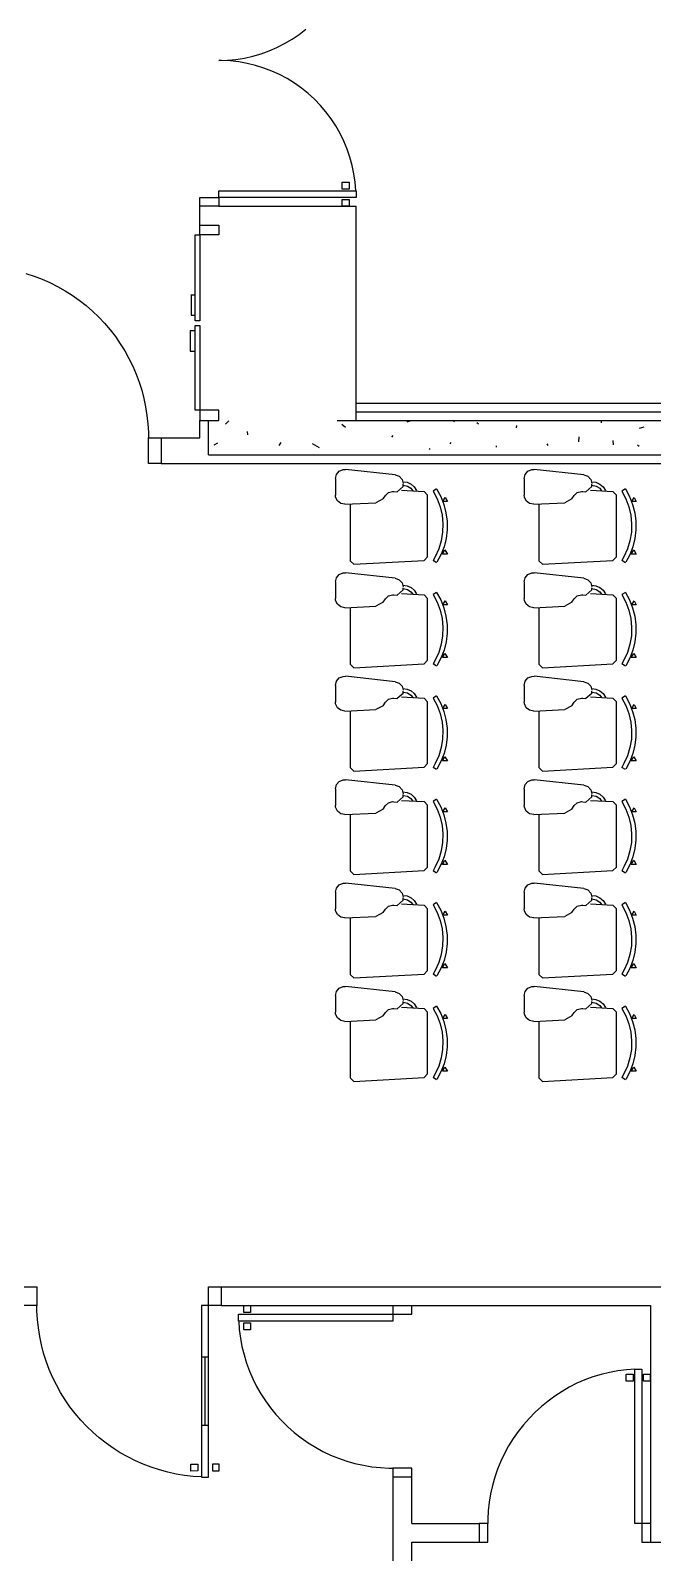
# Model space of a CAD drawing. Extents: x 7 to 80.8, y 22 to 73.9.
# Drawn here: x 63.79 to 67.42, y 45.13 to 54.01 of the extents above; entities that cross this region are included whole.
import ezdxf

# ---------------------------------------------------------------- set-up
doc = ezdxf.new("R2010")
doc.units = 0
doc.header["$MEASUREMENT"] = 0
for name, color, linetype in [('Doors', 7, 'CONTINUOUS'), ('Furniture', 7, 'CONTINUOUS'), ('Stairs', 7, 'CONTINUOUS'), ('Walls', 7, 'CONTINUOUS')]:
    doc.layers.add(name, color=color, linetype=linetype)

msp = doc.modelspace()

# ---------------------------------------------------------------- linework, layer by layer
at = {"layer": 'Doors', "color": 2}
for p, q in [((64.7794, 52.8719), (64.7794, 52.9819)), ((64.8894, 52.9819), (64.7794, 52.9819)), ((64.8894, 52.9819), (65.6894, 52.9819)), ((64.7794, 52.8719), (64.8894, 52.8719)), ((64.7794, 51.6319), (64.7794, 51.7319)), ((64.7794, 51.7319), (64.8894, 51.7319)), ((64.8294, 51.5319), (64.8294, 51.7319)), ((64.5544, 51.6319), (64.7794, 51.6319)), ((64.5544, 51.6319), (64.5544, 51.4819)), ((64.9044, 46.5719), (64.9044, 46.6819)), ((67.4044, 46.5719), (67.4044, 45.3019)), ((65.9044, 45.5739), (66.0144, 45.5739)), ((66.0144, 45.3019), (66.0144, 45.5739)), ((66.0144, 45.3019), (66.4064, 45.3019)), ((66.4064, 45.3019), (66.4064, 45.1919)), ((67.4044, 45.3019), (67.4044, 45.1919)), ((66.0144, 45.1919), (66.4064, 45.1919)), ((67.4044, 45.1919), (67.5144, 45.1919))]:
    msp.add_line(p, q, dxfattribs=at)
at = {"layer": 'Doors', "color": 4}
for p, q in [((64.7519, 52.464), (64.7261, 52.464)), ((64.729, 52.4628), (64.729, 52.3462)), ((64.729, 52.3462), (64.7479, 52.3462)), ((64.7231, 52.2568), (64.7231, 52.1375)), ((64.7231, 52.2568), (64.7519, 52.2568)), ((64.7231, 52.1375), (64.7459, 52.1375)), ((65.9044, 46.5222), (65.9044, 46.481)), ((66.0144, 46.5219), (66.0144, 46.5719)), ((64.8294, 46.2719), (64.7872, 46.2719)), ((64.8103, 45.8713), (64.8103, 46.2719)), ((64.8294, 45.8719), (64.7895, 45.8719)), ((67.3547, 45.3019), (67.3136, 45.3019)), ((67.3544, 45.1919), (67.4044, 45.1919))]:
    msp.add_line(p, q, dxfattribs=at)
at = {"layer": 'Doors', "color": 1}
for p, q in [((64.7794, 51.7921), (64.7794, 51.7319)), ((64.8294, 46.6819), (64.9044, 46.6819))]:
    msp.add_line(p, q, dxfattribs=at)
at = {"layer": 'Doors', "color": 4}
for points in [[(64.8894, 53.8319), (64.9394, 53.8335), (64.9892, 53.8382), (65.0386, 53.846), (65.0874, 53.8568), (65.1354, 53.8707), (65.1825, 53.8875), (65.2284, 53.9073), (65.273, 53.9299), (65.3161, 53.9552), (65.3575, 53.9832), (65.3971, 54.0137)], [(65.6885, 53.0719), (65.6844, 53.1217), (65.6772, 53.1712), (65.667, 53.2201), (65.6537, 53.2683), (65.6375, 53.3156), (65.6183, 53.3617), (65.5963, 53.4066), (65.5715, 53.45), (65.544, 53.4918), (65.514, 53.5318), (65.4816, 53.5698), (65.4468, 53.6058), (65.4099, 53.6395), (65.3709, 53.6708), (65.3301, 53.6996), (65.2875, 53.7259), (65.2434, 53.7494), (65.1979, 53.7701), (65.1512, 53.7879), (65.1035, 53.8028), (65.0549, 53.8146), (65.0057, 53.8234), (64.956, 53.8292), (64.9061, 53.8317), (64.8894, 53.8319)], [(64.7794, 52.9819), (64.7794, 53.0319), (64.8894, 53.0319), (64.8894, 52.9819)], [(63.7654, 52.5902), (63.8129, 52.5747), (63.8596, 52.5568), (63.9054, 52.5367), (63.9501, 52.5143), (63.9936, 52.4896), (64.0358, 52.4629), (64.0766, 52.434), (64.116, 52.4032), (64.1537, 52.3704), (64.1898, 52.3358), (64.2241, 52.2994), (64.2565, 52.2614), (64.287, 52.2217), (64.3155, 52.1806), (64.3418, 52.1382), (64.3661, 52.0944), (64.3881, 52.0495), (64.4078, 52.0036), (64.4252, 51.9567), (64.4403, 51.9091), (64.4529, 51.8607), (64.4631, 51.8118), (64.4709, 51.7624), (64.4762, 51.7127), (64.479, 51.6627), (64.4795, 51.6319)], [(64.7895, 45.5727), (64.7396, 45.576), (64.6899, 45.5817), (64.6406, 45.5899), (64.5918, 45.6006), (64.5435, 45.6137), (64.496, 45.6292), (64.4493, 45.647), (64.4035, 45.6672), (64.3588, 45.6896), (64.3153, 45.7142), (64.2731, 45.741), (64.2323, 45.7698), (64.1929, 45.8007), (64.1552, 45.8334), (64.1191, 45.8681), (64.0848, 45.9044), (64.0524, 45.9425), (64.0219, 45.9821), (63.9934, 46.0232), (63.967, 46.0657), (63.9428, 46.1094), (63.9208, 46.1543), (63.9011, 46.2002), (63.8837, 46.2471), (63.8686, 46.2948), (63.856, 46.3432), (63.8458, 46.3921), (63.838, 46.4415), (63.8327, 46.4912), (63.8299, 46.5411), (63.8294, 46.5719)], [(65.9044, 46.4819), (65.0044, 46.4819), (65.0044, 46.5219), (65.9044, 46.5219)], [(65.9044, 46.5719), (65.9044, 46.5219), (66.0144, 46.5219)], [(65.0053, 46.482), (65.0089, 46.4321), (65.0153, 46.3825), (65.0244, 46.3334), (65.0363, 46.2848), (65.0508, 46.2369), (65.0679, 46.19), (65.0876, 46.144), (65.1099, 46.0993), (65.1346, 46.0578), (65.1616, 46.0158), (65.191, 45.9753), (65.2226, 45.9365), (65.2562, 45.8996), (65.2919, 45.8646), (65.3294, 45.8315), (65.3688, 45.8007), (65.4098, 45.7721), (65.4523, 45.7458), (65.4962, 45.7219), (65.5413, 45.7004), (65.5876, 45.6815), (65.6349, 45.6652), (65.683, 45.6516), (65.7318, 45.6406), (65.7811, 45.6324), (65.8308, 45.6269), (65.8807, 45.6242), (65.9044, 45.6239)], [(67.3145, 46.201), (67.2646, 46.1974), (67.215, 46.1911), (67.1659, 46.1819), (67.1173, 46.1701), (67.0695, 46.1556), (67.0225, 46.1385), (66.9766, 46.1188), (66.9318, 46.0965), (66.8903, 46.0718), (66.8483, 46.0447), (66.8078, 46.0154), (66.7691, 45.9838), (66.7321, 45.9501), (66.6971, 45.9145), (66.6641, 45.8769), (66.6332, 45.8376), (66.6046, 45.7966), (66.5783, 45.7541), (66.5544, 45.7102), (66.5329, 45.665), (66.514, 45.6187), (66.4978, 45.5715), (66.4841, 45.5234), (66.4732, 45.4746), (66.4649, 45.4253), (66.4595, 45.3756), (66.4568, 45.3257), (66.4564, 45.3019)], [(67.3144, 45.3019), (67.3144, 46.2019), (67.3544, 46.2019), (67.3544, 45.3019)], [(66.0144, 45.5739), (66.0144, 45.6239), (65.9044, 45.6239), (65.9044, 45.5739)], [(66.4064, 45.1919), (66.4564, 45.1919), (66.4564, 45.3019), (66.4064, 45.3019)], [(67.4044, 45.3019), (67.3544, 45.3019), (67.3544, 45.1919)]]:
    msp.add_lwpolyline(points, dxfattribs=at)
for points in [[(65.6091, 53.0821), (65.6091, 53.1221), (65.6491, 53.1221), (65.6491, 53.0821), (65.6091, 53.0821)], [(64.8894, 53.0319), (64.8894, 53.0719), (65.6894, 53.0719), (65.6894, 53.0319), (64.8894, 53.0319)], [(65.6091, 52.9814), (65.6091, 53.0214), (65.6491, 53.0214), (65.6491, 52.9814), (65.6091, 52.9814)], [(64.7794, 52.8149), (64.7794, 52.3146), (64.7519, 52.3146), (64.7519, 52.8149), (64.7794, 52.8149)], [(64.7794, 52.2861), (64.7794, 51.7921), (64.7519, 51.7921), (64.7519, 52.2861), (64.7794, 52.2861)], [(64.8294, 46.5719), (64.7894, 46.5719), (64.7894, 45.5719), (64.8294, 45.5719), (64.8294, 46.5719)], [(65.0744, 46.5715), (65.0744, 46.5315), (65.0344, 46.5315), (65.0344, 46.5715), (65.0744, 46.5715)], [(65.0744, 46.4707), (65.0744, 46.4307), (65.0344, 46.4307), (65.0344, 46.4707), (65.0744, 46.4707)], [(67.3032, 46.1319), (67.2632, 46.1319), (67.2632, 46.1719), (67.3032, 46.1719), (67.3032, 46.1319)], [(67.404, 46.1319), (67.364, 46.1319), (67.364, 46.1719), (67.404, 46.1719), (67.404, 46.1319)], [(64.7669, 45.6075), (64.7269, 45.6073), (64.7267, 45.6473), (64.7667, 45.6475), (64.7669, 45.6075)], [(64.8518, 45.6076), (64.8918, 45.6076), (64.8918, 45.6476), (64.8518, 45.6476), (64.8518, 45.6076)]]:
    msp.add_lwpolyline(points, close=True, dxfattribs=at)
at = {"layer": 'Doors', "color": 1}
for points in [[(64.8894, 52.8719), (64.8894, 52.8149), (64.7794, 52.8149), (64.7794, 52.8719)], [(64.8894, 51.7319), (64.8894, 51.7921), (64.7794, 51.7921)], [(64.5544, 51.4819), (64.4794, 51.4819), (64.4794, 51.6319), (64.5544, 51.6319)], [(63.7544, 46.6819), (63.8294, 46.6819), (63.8294, 46.5719), (63.7544, 46.5719)], [(64.9044, 46.5719), (64.8294, 46.5719), (64.8294, 46.6819)]]:
    msp.add_lwpolyline(points, dxfattribs=at)
at = {"layer": 'Furniture', "color": 4}
for p, q in [((65.569, 51.3944), (65.569, 51.2973)), ((65.9168, 51.4155), (65.628, 51.4473)), ((66.669, 51.3944), (66.669, 51.2973)), ((67.0168, 51.4155), (66.728, 51.4473)), ((65.91, 51.3191), (65.9283, 51.3171)), ((65.9637, 51.3477), (65.9283, 51.3171)), ((65.9547, 51.3266), (66.086, 51.3193)), ((65.9637, 51.3477), (65.9641, 51.3609)), ((66.086, 51.3193), (66.106, 51.2982)), ((66.106, 50.9382), (66.106, 51.2982)), ((66.159, 51.3333), (66.1378, 51.3202)), ((67.01, 51.3191), (67.0283, 51.3171)), ((67.0637, 51.3477), (67.0283, 51.3171)), ((67.0547, 51.3266), (67.186, 51.3193)), ((67.0637, 51.3477), (67.0641, 51.3609)), ((67.186, 51.3193), (67.206, 51.2982)), ((67.206, 50.9382), (67.206, 51.2982)), ((67.259, 51.3333), (67.2378, 51.3202)), ((65.6247, 51.2441), (65.8049, 51.2527)), ((65.656, 50.9132), (65.656, 51.2456)), ((65.8463, 51.2759), (65.8049, 51.2527)), ((65.8463, 51.2759), (65.8602, 51.2962)), ((66.7247, 51.2441), (66.9049, 51.2527)), ((66.756, 50.9132), (66.756, 51.2456)), ((66.9463, 51.2759), (66.9049, 51.2527)), ((66.9463, 51.2759), (66.9602, 51.2962)), ((65.676, 50.8943), (65.656, 50.9132)), ((65.676, 50.8943), (66.086, 50.9171)), ((66.106, 50.9382), (66.086, 50.9171)), ((66.159, 50.9029), (66.1378, 50.9161)), ((66.776, 50.8943), (66.756, 50.9132)), ((66.776, 50.8943), (67.186, 50.9171)), ((67.206, 50.9382), (67.186, 50.9171)), ((67.259, 50.9029), (67.2378, 50.9161)), ((65.569, 50.7914), (65.569, 50.6943)), ((65.9168, 50.8125), (65.628, 50.8443)), ((66.669, 50.7914), (66.669, 50.6943)), ((67.0168, 50.8125), (66.728, 50.8443)), ((65.8463, 50.6729), (65.8602, 50.6932)), ((65.91, 50.7161), (65.9283, 50.7141)), ((65.9637, 50.7447), (65.9283, 50.7141)), ((65.9547, 50.7236), (66.086, 50.7163)), ((65.9637, 50.7447), (65.9641, 50.7579)), ((66.086, 50.7163), (66.106, 50.6952)), ((66.106, 50.3352), (66.106, 50.6952)), ((66.159, 50.7303), (66.1378, 50.7172)), ((66.9463, 50.6729), (66.9602, 50.6932)), ((67.01, 50.7161), (67.0283, 50.7141)), ((67.0637, 50.7447), (67.0283, 50.7141)), ((67.0547, 50.7236), (67.186, 50.7163)), ((67.0637, 50.7447), (67.0641, 50.7579)), ((67.186, 50.7163), (67.206, 50.6952)), ((67.206, 50.3352), (67.206, 50.6952)), ((67.259, 50.7303), (67.2378, 50.7172)), ((65.6247, 50.6411), (65.8049, 50.6497)), ((65.656, 50.3102), (65.656, 50.6426)), ((65.8463, 50.6729), (65.8049, 50.6497)), ((66.7247, 50.6411), (66.9049, 50.6497)), ((66.756, 50.3102), (66.756, 50.6426)), ((66.9463, 50.6729), (66.9049, 50.6497)), ((66.106, 50.3352), (66.086, 50.314)), ((67.206, 50.3352), (67.186, 50.314)), ((65.9168, 50.2095), (65.628, 50.2413)), ((65.676, 50.2913), (65.656, 50.3102)), ((65.676, 50.2913), (66.086, 50.314)), ((66.159, 50.2999), (66.1378, 50.313)), ((67.0168, 50.2095), (66.728, 50.2413)), ((66.776, 50.2913), (66.756, 50.3102)), ((66.776, 50.2913), (67.186, 50.314)), ((67.259, 50.2999), (67.2378, 50.313)), ((65.569, 50.1884), (65.569, 50.0912)), ((65.9637, 50.1417), (65.9641, 50.1549)), ((66.669, 50.1884), (66.669, 50.0912)), ((67.0637, 50.1417), (67.0641, 50.1549)), ((65.8463, 50.0698), (65.8049, 50.0467)), ((65.8463, 50.0698), (65.8602, 50.0902)), ((65.91, 50.1131), (65.9283, 50.1111)), ((65.9637, 50.1417), (65.9283, 50.1111)), ((65.9547, 50.1206), (66.086, 50.1133)), ((66.086, 50.1133), (66.106, 50.0921)), ((66.106, 49.7321), (66.106, 50.0921)), ((66.159, 50.1273), (66.1378, 50.1142)), ((66.9463, 50.0698), (66.9049, 50.0467)), ((66.9463, 50.0698), (66.9602, 50.0902)), ((67.01, 50.1131), (67.0283, 50.1111)), ((67.0637, 50.1417), (67.0283, 50.1111)), ((67.0547, 50.1206), (67.186, 50.1133)), ((67.186, 50.1133), (67.206, 50.0921)), ((67.206, 49.7321), (67.206, 50.0921)), ((67.259, 50.1273), (67.2378, 50.1142)), ((65.6247, 50.0381), (65.8049, 50.0467)), ((65.656, 49.7071), (65.656, 50.0396)), ((66.7247, 50.0381), (66.9049, 50.0467)), ((66.756, 49.7071), (66.756, 50.0396)), ((65.676, 49.6883), (65.656, 49.7071)), ((65.676, 49.6883), (66.086, 49.711)), ((66.106, 49.7321), (66.086, 49.711)), ((66.159, 49.6969), (66.1378, 49.71)), ((66.776, 49.6883), (66.756, 49.7071)), ((66.776, 49.6883), (67.186, 49.711)), ((67.206, 49.7321), (67.186, 49.711)), ((67.259, 49.6969), (67.2378, 49.71)), ((65.9168, 49.6064), (65.628, 49.6383)), ((67.0168, 49.6064), (66.728, 49.6383)), ((65.569, 49.5854), (65.569, 49.4882)), ((65.9637, 49.5387), (65.9283, 49.5081)), ((65.9637, 49.5387), (65.9641, 49.5518)), ((66.159, 49.5243), (66.1378, 49.5111)), ((66.669, 49.5854), (66.669, 49.4882)), ((67.0637, 49.5387), (67.0283, 49.5081)), ((67.0637, 49.5387), (67.0641, 49.5518)), ((67.259, 49.5243), (67.2378, 49.5111)), ((65.6247, 49.4351), (65.8049, 49.4437)), ((65.656, 49.1041), (65.656, 49.4366)), ((65.8463, 49.4668), (65.8049, 49.4437)), ((65.8463, 49.4668), (65.8602, 49.4872)), ((65.91, 49.5101), (65.9283, 49.5081)), ((65.9547, 49.5175), (66.086, 49.5102)), ((66.086, 49.5102), (66.106, 49.4891)), ((66.106, 49.1291), (66.106, 49.4891)), ((66.7247, 49.4351), (66.9049, 49.4437)), ((66.756, 49.1041), (66.756, 49.4366)), ((66.9463, 49.4668), (66.9049, 49.4437)), ((66.9463, 49.4668), (66.9602, 49.4872)), ((67.01, 49.5101), (67.0283, 49.5081)), ((67.0547, 49.5175), (67.186, 49.5102)), ((67.186, 49.5102), (67.206, 49.4891)), ((67.206, 49.1291), (67.206, 49.4891)), ((65.676, 49.0852), (65.656, 49.1041)), ((65.676, 49.0852), (66.086, 49.108)), ((66.106, 49.1291), (66.086, 49.108)), ((66.159, 49.0939), (66.1378, 49.107)), ((66.776, 49.0852), (66.756, 49.1041)), ((66.776, 49.0852), (67.186, 49.108)), ((67.206, 49.1291), (67.186, 49.108)), ((67.259, 49.0939), (67.2378, 49.107)), ((65.9168, 49.0034), (65.628, 49.0352)), ((67.0168, 49.0034), (66.728, 49.0352)), ((65.569, 48.9824), (65.569, 48.8852)), ((65.91, 48.9071), (65.9283, 48.9051)), ((65.9637, 48.9357), (65.9283, 48.9051)), ((65.9547, 48.9145), (66.086, 48.9072)), ((65.9637, 48.9357), (65.9641, 48.9488)), ((66.086, 48.9072), (66.106, 48.8861)), ((66.159, 48.9213), (66.1378, 48.9081)), ((66.669, 48.9824), (66.669, 48.8852)), ((67.01, 48.9071), (67.0283, 48.9051)), ((67.0637, 48.9357), (67.0283, 48.9051)), ((67.0547, 48.9145), (67.186, 48.9072)), ((67.0637, 48.9357), (67.0641, 48.9488)), ((67.186, 48.9072), (67.206, 48.8861)), ((67.259, 48.9213), (67.2378, 48.9081)), ((65.6247, 48.8321), (65.8049, 48.8407)), ((65.656, 48.5011), (65.656, 48.8336)), ((65.8463, 48.8638), (65.8049, 48.8407)), ((65.8463, 48.8638), (65.8602, 48.8842)), ((66.106, 48.5261), (66.106, 48.8861)), ((66.7247, 48.8321), (66.9049, 48.8407)), ((66.756, 48.5011), (66.756, 48.8336)), ((66.9463, 48.8638), (66.9049, 48.8407)), ((66.9463, 48.8638), (66.9602, 48.8842)), ((67.206, 48.5261), (67.206, 48.8861)), ((65.676, 48.4822), (65.656, 48.5011)), ((65.676, 48.4822), (66.086, 48.505)), ((66.106, 48.5261), (66.086, 48.505)), ((66.159, 48.4908), (66.1378, 48.504)), ((66.776, 48.4822), (66.756, 48.5011)), ((66.776, 48.4822), (67.186, 48.505)), ((67.206, 48.5261), (67.186, 48.505)), ((67.259, 48.4908), (67.2378, 48.504)), ((65.569, 48.3794), (65.569, 48.2822)), ((65.9168, 48.4004), (65.628, 48.4322)), ((66.669, 48.3794), (66.669, 48.2822)), ((67.0168, 48.4004), (66.728, 48.4322)), ((65.8463, 48.2608), (65.8602, 48.2812)), ((65.91, 48.3041), (65.9283, 48.302)), ((65.9637, 48.3327), (65.9283, 48.302)), ((65.9547, 48.3115), (66.086, 48.3042)), ((65.9637, 48.3327), (65.9641, 48.3458)), ((66.086, 48.3042), (66.106, 48.2831)), ((66.106, 47.9231), (66.106, 48.2831)), ((66.159, 48.3183), (66.1378, 48.3051)), ((66.9463, 48.2608), (66.9602, 48.2812)), ((67.01, 48.3041), (67.0283, 48.302)), ((67.0637, 48.3327), (67.0283, 48.302)), ((67.0547, 48.3115), (67.186, 48.3042)), ((67.0637, 48.3327), (67.0641, 48.3458)), ((67.186, 48.3042), (67.206, 48.2831)), ((67.206, 47.9231), (67.206, 48.2831)), ((67.259, 48.3183), (67.2378, 48.3051)), ((65.6247, 48.2291), (65.8049, 48.2377)), ((65.656, 47.8981), (65.656, 48.2306)), ((65.8463, 48.2608), (65.8049, 48.2377)), ((66.7247, 48.2291), (66.9049, 48.2377)), ((66.756, 47.8981), (66.756, 48.2306)), ((66.9463, 48.2608), (66.9049, 48.2377)), ((65.676, 47.8792), (65.656, 47.8981)), ((65.676, 47.8792), (66.086, 47.902)), ((66.106, 47.9231), (66.086, 47.902)), ((66.159, 47.8878), (66.1378, 47.901)), ((66.776, 47.8792), (66.756, 47.8981)), ((66.776, 47.8792), (67.186, 47.902)), ((67.206, 47.9231), (67.186, 47.902)), ((67.259, 47.8878), (67.2378, 47.901))]:
    msp.add_line(p, q, dxfattribs=at)
for points in [[(65.569, 51.3944), (65.5747, 51.4185), (65.5908, 51.4374), (65.6136, 51.4469), (65.628, 51.4473)], [(65.9168, 51.4155), (65.9401, 51.4071), (65.9571, 51.3891), (65.9641, 51.3653)], [(66.669, 51.3944), (66.6747, 51.4185), (66.6908, 51.4374), (66.7136, 51.4469), (66.728, 51.4473)], [(67.0168, 51.4155), (67.0401, 51.4071), (67.0571, 51.3891), (67.0641, 51.3653)], [(65.8602, 51.2962), (65.8785, 51.3129), (65.9024, 51.3194), (65.91, 51.3191)], [(65.9625, 51.3758), (65.9872, 51.3725), (66.0099, 51.3622), (66.0287, 51.3459), (66.0421, 51.3249)], [(65.9639, 51.3555), (65.9883, 51.3506), (66.0092, 51.3371), (66.0203, 51.3229)], [(66.1378, 51.3202), (66.1613, 51.2761), (66.1788, 51.2293), (66.1902, 51.1807), (66.1951, 51.1309), (66.1935, 51.081), (66.1855, 51.0317), (66.171, 50.9838), (66.1505, 50.9383), (66.1378, 50.9161)], [(66.159, 51.3333), (66.1827, 51.2894), (66.2008, 51.2428), (66.2131, 51.1944), (66.2194, 51.1448), (66.2197, 51.0948), (66.2138, 51.0452), (66.2018, 50.9967), (66.1841, 50.95), (66.1608, 50.9058)], [(66.9602, 51.2962), (66.9785, 51.3129), (67.0024, 51.3194), (67.01, 51.3191)], [(67.0625, 51.3758), (67.0872, 51.3725), (67.1099, 51.3622), (67.1287, 51.3459), (67.1421, 51.3249)], [(67.0639, 51.3555), (67.0883, 51.3506), (67.1092, 51.3371), (67.1203, 51.3229)], [(67.2378, 51.3202), (67.2613, 51.2761), (67.2788, 51.2293), (67.2902, 51.1807), (67.2951, 51.1309), (67.2935, 51.081), (67.2855, 51.0317), (67.271, 50.9838), (67.2505, 50.9383), (67.2378, 50.9161)], [(67.259, 51.3333), (67.2827, 51.2894), (67.3008, 51.2428), (67.3131, 51.1944), (67.3194, 51.1448), (67.3197, 51.0948), (67.3138, 51.0452), (67.3018, 50.9967), (67.2841, 50.95), (67.2608, 50.9058)], [(65.6247, 51.2441), (65.6004, 51.2487), (65.5807, 51.2639), (65.5701, 51.2863), (65.569, 51.2973)], [(66.7247, 51.2441), (66.7004, 51.2487), (66.6807, 51.2639), (66.6701, 51.2863), (66.669, 51.2973)], [(65.569, 50.7914), (65.5747, 50.8155), (65.5908, 50.8344), (65.6136, 50.8439), (65.628, 50.8443)], [(65.9168, 50.8125), (65.9401, 50.8041), (65.9571, 50.7861), (65.9641, 50.7623)], [(65.9625, 50.7728), (65.9872, 50.7694), (66.0099, 50.7592), (66.0287, 50.7429), (66.0421, 50.7219)], [(66.669, 50.7914), (66.6747, 50.8155), (66.6908, 50.8344), (66.7136, 50.8439), (66.728, 50.8443)], [(67.0168, 50.8125), (67.0401, 50.8041), (67.0571, 50.7861), (67.0641, 50.7623)], [(67.0625, 50.7728), (67.0872, 50.7694), (67.1099, 50.7592), (67.1287, 50.7429), (67.1421, 50.7219)], [(65.6247, 50.6411), (65.6004, 50.6457), (65.5807, 50.6609), (65.5701, 50.6832), (65.569, 50.6943)], [(65.8602, 50.6932), (65.8785, 50.7099), (65.9024, 50.7164), (65.91, 50.7161)], [(65.9639, 50.7524), (65.9883, 50.7476), (66.0092, 50.7341), (66.0203, 50.7199)], [(66.1378, 50.7172), (66.1613, 50.6731), (66.1788, 50.6263), (66.1902, 50.5777), (66.1951, 50.5279), (66.1935, 50.478), (66.1855, 50.4287), (66.171, 50.3808), (66.1505, 50.3353), (66.1378, 50.3131)], [(66.159, 50.7303), (66.1827, 50.6863), (66.2008, 50.6398), (66.2131, 50.5914), (66.2194, 50.5418), (66.2197, 50.4918), (66.2138, 50.4422), (66.2018, 50.3937), (66.1841, 50.347), (66.1608, 50.3028)], [(66.7247, 50.6411), (66.7004, 50.6457), (66.6807, 50.6609), (66.6701, 50.6832), (66.669, 50.6943)], [(66.9602, 50.6932), (66.9785, 50.7099), (67.0024, 50.7164), (67.01, 50.7161)], [(67.0639, 50.7524), (67.0883, 50.7476), (67.1092, 50.7341), (67.1203, 50.7199)], [(67.2378, 50.7172), (67.2613, 50.6731), (67.2788, 50.6263), (67.2902, 50.5777), (67.2951, 50.5279), (67.2935, 50.478), (67.2855, 50.4287), (67.271, 50.3808), (67.2505, 50.3353), (67.2378, 50.3131)], [(67.259, 50.7303), (67.2827, 50.6863), (67.3008, 50.6398), (67.3131, 50.5914), (67.3194, 50.5418), (67.3197, 50.4918), (67.3138, 50.4422), (67.3018, 50.3937), (67.2841, 50.347), (67.2608, 50.3028)], [(65.569, 50.1884), (65.5747, 50.2125), (65.5908, 50.2314), (65.6136, 50.2409), (65.628, 50.2413)], [(66.669, 50.1884), (66.6747, 50.2125), (66.6908, 50.2314), (66.7136, 50.2409), (66.728, 50.2413)], [(65.9168, 50.2095), (65.9401, 50.2011), (65.9571, 50.1831), (65.9641, 50.1593)], [(65.9625, 50.1697), (65.9872, 50.1664), (66.0099, 50.1562), (66.0287, 50.1399), (66.0421, 50.1189)], [(65.9639, 50.1494), (65.9883, 50.1446), (66.0092, 50.1311), (66.0203, 50.1169)], [(67.0168, 50.2095), (67.0401, 50.2011), (67.0571, 50.1831), (67.0641, 50.1593)], [(67.0625, 50.1697), (67.0872, 50.1664), (67.1099, 50.1562), (67.1287, 50.1399), (67.1421, 50.1189)], [(67.0639, 50.1494), (67.0883, 50.1446), (67.1092, 50.1311), (67.1203, 50.1169)], [(65.6247, 50.0381), (65.6004, 50.0427), (65.5807, 50.0579), (65.5701, 50.0802), (65.569, 50.0913)], [(65.8602, 50.0902), (65.8785, 50.1069), (65.9024, 50.1134), (65.91, 50.1131)], [(66.1378, 50.1142), (66.1613, 50.0701), (66.1788, 50.0233), (66.1902, 49.9746), (66.1951, 49.9249), (66.1935, 49.875), (66.1855, 49.8257), (66.171, 49.7778), (66.1505, 49.7323), (66.1378, 49.71)], [(66.159, 50.1273), (66.1827, 50.0833), (66.2008, 50.0368), (66.2131, 49.9883), (66.2194, 49.9388), (66.2197, 49.8888), (66.2138, 49.8392), (66.2018, 49.7907), (66.1841, 49.7439), (66.1608, 49.6998)], [(66.7247, 50.0381), (66.7004, 50.0427), (66.6807, 50.0579), (66.6701, 50.0802), (66.669, 50.0913)], [(66.9602, 50.0902), (66.9785, 50.1069), (67.0024, 50.1134), (67.01, 50.1131)], [(67.2378, 50.1142), (67.2613, 50.0701), (67.2788, 50.0233), (67.2902, 49.9746), (67.2951, 49.9249), (67.2935, 49.875), (67.2855, 49.8257), (67.271, 49.7778), (67.2505, 49.7323), (67.2378, 49.71)], [(67.259, 50.1273), (67.2827, 50.0833), (67.3008, 50.0368), (67.3131, 49.9883), (67.3194, 49.9388), (67.3197, 49.8888), (67.3138, 49.8392), (67.3018, 49.7907), (67.2841, 49.7439), (67.2608, 49.6998)], [(65.569, 49.5854), (65.5747, 49.6095), (65.5908, 49.6283), (65.6136, 49.6379), (65.628, 49.6383)], [(66.669, 49.5854), (66.6747, 49.6095), (66.6908, 49.6283), (66.7136, 49.6379), (66.728, 49.6383)], [(65.9168, 49.6065), (65.9401, 49.5981), (65.9571, 49.5801), (65.9641, 49.5563)], [(65.9625, 49.5667), (65.9872, 49.5634), (66.0099, 49.5532), (66.0287, 49.5369), (66.0421, 49.5159)], [(65.9639, 49.5464), (65.9883, 49.5416), (66.0092, 49.5281), (66.0203, 49.5139)], [(66.159, 49.5243), (66.1827, 49.4803), (66.2008, 49.4338), (66.2131, 49.3853), (66.2194, 49.3358), (66.2196, 49.2858), (66.2138, 49.2362), (66.2018, 49.1876), (66.1841, 49.1409), (66.1608, 49.0967)], [(67.0168, 49.6065), (67.0401, 49.5981), (67.0571, 49.5801), (67.0641, 49.5563)], [(67.0625, 49.5667), (67.0872, 49.5634), (67.1099, 49.5532), (67.1287, 49.5369), (67.1421, 49.5159)], [(67.0639, 49.5464), (67.0883, 49.5416), (67.1092, 49.5281), (67.1203, 49.5139)], [(67.259, 49.5243), (67.2827, 49.4803), (67.3008, 49.4338), (67.3131, 49.3853), (67.3194, 49.3358), (67.3197, 49.2858), (67.3138, 49.2362), (67.3018, 49.1876), (67.2841, 49.1409), (67.2608, 49.0967)], [(65.6247, 49.4351), (65.6004, 49.4397), (65.5807, 49.4549), (65.5701, 49.4772), (65.569, 49.4882)], [(65.8602, 49.4872), (65.8785, 49.5039), (65.9024, 49.5104), (65.91, 49.5101)], [(66.1378, 49.5111), (66.1613, 49.4671), (66.1788, 49.4203), (66.1902, 49.3716), (66.1951, 49.3219), (66.1935, 49.272), (66.1855, 49.2227), (66.171, 49.1748), (66.1505, 49.1293), (66.1378, 49.107)], [(66.7247, 49.4351), (66.7004, 49.4397), (66.6807, 49.4549), (66.6701, 49.4772), (66.669, 49.4882)], [(66.9602, 49.4872), (66.9785, 49.5039), (67.0024, 49.5104), (67.01, 49.5101)], [(67.2378, 49.5111), (67.2613, 49.4671), (67.2788, 49.4203), (67.2902, 49.3716), (67.2951, 49.3219), (67.2935, 49.272), (67.2855, 49.2227), (67.271, 49.1748), (67.2505, 49.1293), (67.2378, 49.107)], [(65.569, 48.9824), (65.5747, 49.0065), (65.5908, 49.0253), (65.6136, 49.0349), (65.628, 49.0352)], [(65.9168, 49.0034), (65.9401, 48.9951), (65.9571, 48.977), (65.9641, 48.9533)], [(66.669, 48.9824), (66.6747, 49.0065), (66.6908, 49.0253), (66.7136, 49.0349), (66.728, 49.0352)], [(67.0168, 49.0034), (67.0401, 48.9951), (67.0571, 48.977), (67.0641, 48.9533)], [(65.8602, 48.8842), (65.8785, 48.9008), (65.9024, 48.9074), (65.91, 48.9071)], [(65.9625, 48.9637), (65.9872, 48.9604), (66.0099, 48.9502), (66.0287, 48.9339), (66.0421, 48.9129)], [(65.9639, 48.9434), (65.9883, 48.9386), (66.0092, 48.925), (66.0203, 48.9109)], [(66.1378, 48.9081), (66.1613, 48.8641), (66.1788, 48.8173), (66.1902, 48.7686), (66.1951, 48.7189), (66.1935, 48.669), (66.1855, 48.6197), (66.171, 48.5718), (66.1505, 48.5263), (66.1378, 48.504)], [(66.159, 48.9213), (66.1827, 48.8773), (66.2008, 48.8307), (66.2131, 48.7823), (66.2194, 48.7327), (66.2196, 48.6828), (66.2137, 48.6332), (66.2018, 48.5846), (66.1841, 48.5379), (66.1608, 48.4937)], [(66.9602, 48.8842), (66.9785, 48.9008), (67.0024, 48.9074), (67.01, 48.9071)], [(67.0625, 48.9637), (67.0872, 48.9604), (67.1099, 48.9502), (67.1287, 48.9339), (67.1421, 48.9129)], [(67.0639, 48.9434), (67.0883, 48.9386), (67.1092, 48.925), (67.1203, 48.9109)], [(67.2378, 48.9081), (67.2613, 48.8641), (67.2788, 48.8173), (67.2902, 48.7686), (67.2951, 48.7189), (67.2935, 48.669), (67.2855, 48.6197), (67.271, 48.5718), (67.2505, 48.5263), (67.2378, 48.504)], [(67.259, 48.9213), (67.2827, 48.8773), (67.3008, 48.8307), (67.3131, 48.7823), (67.3194, 48.7327), (67.3197, 48.6828), (67.3138, 48.6332), (67.3018, 48.5846), (67.2841, 48.5379), (67.2608, 48.4937)], [(65.6247, 48.8321), (65.6004, 48.8367), (65.5807, 48.8518), (65.5701, 48.8742), (65.569, 48.8852)], [(66.7247, 48.8321), (66.7004, 48.8367), (66.6807, 48.8518), (66.6701, 48.8742), (66.669, 48.8852)], [(65.569, 48.3794), (65.5747, 48.4035), (65.5908, 48.4223), (65.6136, 48.4319), (65.628, 48.4322)], [(65.9168, 48.4004), (65.9401, 48.3921), (65.9571, 48.374), (65.9641, 48.3503)], [(66.669, 48.3794), (66.6747, 48.4035), (66.6908, 48.4223), (66.7136, 48.4319), (66.728, 48.4322)], [(67.0168, 48.4004), (67.0401, 48.3921), (67.0571, 48.374), (67.0641, 48.3503)], [(65.6247, 48.2291), (65.6004, 48.2337), (65.5807, 48.2488), (65.5701, 48.2712), (65.569, 48.2822)], [(65.8602, 48.2812), (65.8785, 48.2978), (65.9024, 48.3044), (65.91, 48.3041)], [(65.9625, 48.3607), (65.9872, 48.3574), (66.0099, 48.3472), (66.0287, 48.3309), (66.0421, 48.3099)], [(65.9639, 48.3404), (65.9883, 48.3356), (66.0092, 48.322), (66.0203, 48.3079)], [(66.1378, 48.3051), (66.1613, 48.261), (66.1788, 48.2143), (66.1902, 48.1656), (66.1951, 48.1159), (66.1935, 48.0659), (66.1855, 48.0166), (66.171, 47.9688), (66.1505, 47.9232), (66.1378, 47.901)], [(66.159, 48.3183), (66.1827, 48.2743), (66.2008, 48.2277), (66.2131, 48.1793), (66.2194, 48.1297), (66.2196, 48.0798), (66.2137, 48.0301), (66.2018, 47.9816), (66.1841, 47.9349), (66.1608, 47.8907)], [(66.7247, 48.2291), (66.7004, 48.2337), (66.6807, 48.2488), (66.6701, 48.2712), (66.669, 48.2822)], [(66.9602, 48.2812), (66.9785, 48.2978), (67.0024, 48.3044), (67.01, 48.3041)], [(67.0625, 48.3607), (67.0872, 48.3574), (67.1099, 48.3472), (67.1287, 48.3309), (67.1421, 48.3099)], [(67.0639, 48.3404), (67.0883, 48.3356), (67.1092, 48.322), (67.1203, 48.3079)], [(67.2378, 48.3051), (67.2613, 48.261), (67.2788, 48.2143), (67.2902, 48.1656), (67.2951, 48.1159), (67.2935, 48.0659), (67.2855, 48.0166), (67.271, 47.9688), (67.2505, 47.9232), (67.2378, 47.901)], [(67.259, 48.3183), (67.2827, 48.2743), (67.3008, 48.2277), (67.3131, 48.1793), (67.3194, 48.1297), (67.3197, 48.0798), (67.3138, 48.0301), (67.3018, 47.9816), (67.2841, 47.9349), (67.2608, 47.8907)]]:
    msp.add_lwpolyline(points, dxfattribs=at)
for points in [[(66.2091, 51.2834), (66.2225, 51.2603), (66.1958, 51.2603), (66.2091, 51.2834)], [(67.3092, 51.2834), (67.3225, 51.2603), (67.2958, 51.2603), (67.3092, 51.2834)], [(66.2074, 50.978), (66.2215, 50.9535), (66.1933, 50.9535), (66.2074, 50.978)], [(67.3074, 50.978), (67.3215, 50.9535), (67.2933, 50.9535), (67.3074, 50.978)], [(66.2091, 50.6804), (66.2225, 50.6573), (66.1958, 50.6573), (66.2091, 50.6804)], [(67.3091, 50.6804), (67.3225, 50.6573), (67.2958, 50.6573), (67.3091, 50.6804)], [(66.2074, 50.375), (66.2215, 50.3505), (66.1933, 50.3505), (66.2074, 50.375)], [(67.3074, 50.375), (67.3215, 50.3505), (67.2933, 50.3505), (67.3074, 50.375)], [(66.2091, 50.0774), (66.2225, 50.0543), (66.1958, 50.0543), (66.2091, 50.0774)], [(67.3091, 50.0774), (67.3225, 50.0543), (67.2958, 50.0543), (67.3091, 50.0774)], [(66.2074, 49.7719), (66.2215, 49.7475), (66.1933, 49.7475), (66.2074, 49.7719)], [(67.3074, 49.7719), (67.3215, 49.7475), (67.2933, 49.7475), (67.3074, 49.7719)], [(66.2091, 49.4744), (66.2225, 49.4513), (66.1958, 49.4513), (66.2091, 49.4744)], [(67.3091, 49.4744), (67.3225, 49.4513), (67.2958, 49.4513), (67.3091, 49.4744)], [(66.2074, 49.1689), (66.2215, 49.1445), (66.1933, 49.1445), (66.2074, 49.1689)], [(67.3074, 49.1689), (67.3215, 49.1445), (67.2933, 49.1445), (67.3074, 49.1689)], [(66.2091, 48.8713), (66.2225, 48.8483), (66.1958, 48.8483), (66.2091, 48.8713)], [(67.3091, 48.8713), (67.3225, 48.8483), (67.2958, 48.8483), (67.3091, 48.8713)], [(66.2074, 48.5659), (66.2215, 48.5415), (66.1933, 48.5415), (66.2074, 48.5659)], [(67.3074, 48.5659), (67.3215, 48.5415), (67.2933, 48.5415), (67.3074, 48.5659)], [(66.2091, 48.2683), (66.2225, 48.2453), (66.1958, 48.2453), (66.2091, 48.2683)], [(67.3091, 48.2683), (67.3225, 48.2453), (67.2958, 48.2453), (67.3091, 48.2683)], [(66.2074, 47.9629), (66.2215, 47.9385), (66.1933, 47.9385), (66.2074, 47.9629)], [(67.3074, 47.9629), (67.3215, 47.9385), (67.2933, 47.9385), (67.3074, 47.9629)]]:
    msp.add_lwpolyline(points, close=True, dxfattribs=at)
at = {"layer": 'Stairs', "color": 8}
for p, q in [((72.2294, 51.8319), (65.6894, 51.8319)), ((72.2794, 51.7819), (65.6894, 51.7819))]:
    msp.add_line(p, q, dxfattribs=at)
at = {"layer": 'Walls', "color": 2}
for p, q in [((65.6894, 51.7319), (65.6894, 52.9819)), ((65.5794, 51.7319), (72.5294, 51.7319)), ((64.5544, 51.4819), (70.6794, 51.4819)), ((64.8294, 51.5319), (70.7294, 51.5319)), ((64.9044, 46.6819), (67.5144, 46.6819)), ((64.9044, 46.5719), (67.4044, 46.5719)), ((65.9044, 45.5739), (65.9044, 43.0119)), ((66.0144, 43.1219), (66.0144, 45.1919))]:
    msp.add_line(p, q, dxfattribs=at)
at = {"layer": 'Walls', "color": 1}
for p, q in [((64.947, 51.7306), (64.9283, 51.7106)), ((65.055, 51.6693), (65.0564, 51.6493)), ((65.6058, 51.7106), (65.6272, 51.6933)), ((66.0019, 51.728), (65.9846, 51.7226)), ((66.2619, 51.7306), (66.2566, 51.7253)), ((66.4019, 51.7106), (66.3939, 51.7186)), ((66.6246, 51.7026), (66.622, 51.6906)), ((67.1194, 51.7186), (67.1194, 51.7293)), ((67.3661, 51.6933), (67.3381, 51.6866)), ((64.8817, 51.5999), (64.8603, 51.5892)), ((65.2417, 51.5866), (65.2524, 51.6039)), ((65.4765, 51.5732), (65.4351, 51.5972)), ((65.9032, 51.6453), (65.8966, 51.6346)), ((66.1205, 51.5639), (66.1152, 51.5679)), ((66.2406, 51.6052), (66.2352, 51.5959)), ((66.5086, 51.5772), (66.5073, 51.5852)), ((66.8087, 51.5866), (66.802, 51.5972)), ((66.9874, 51.6373), (66.9861, 51.6079)), ((67.1901, 51.5906), (67.1874, 51.6159)), ((67.3395, 51.5812), (67.3301, 51.5892))]:
    msp.add_line(p, q, dxfattribs=at)

doc.saveas('drawing.dxf')
